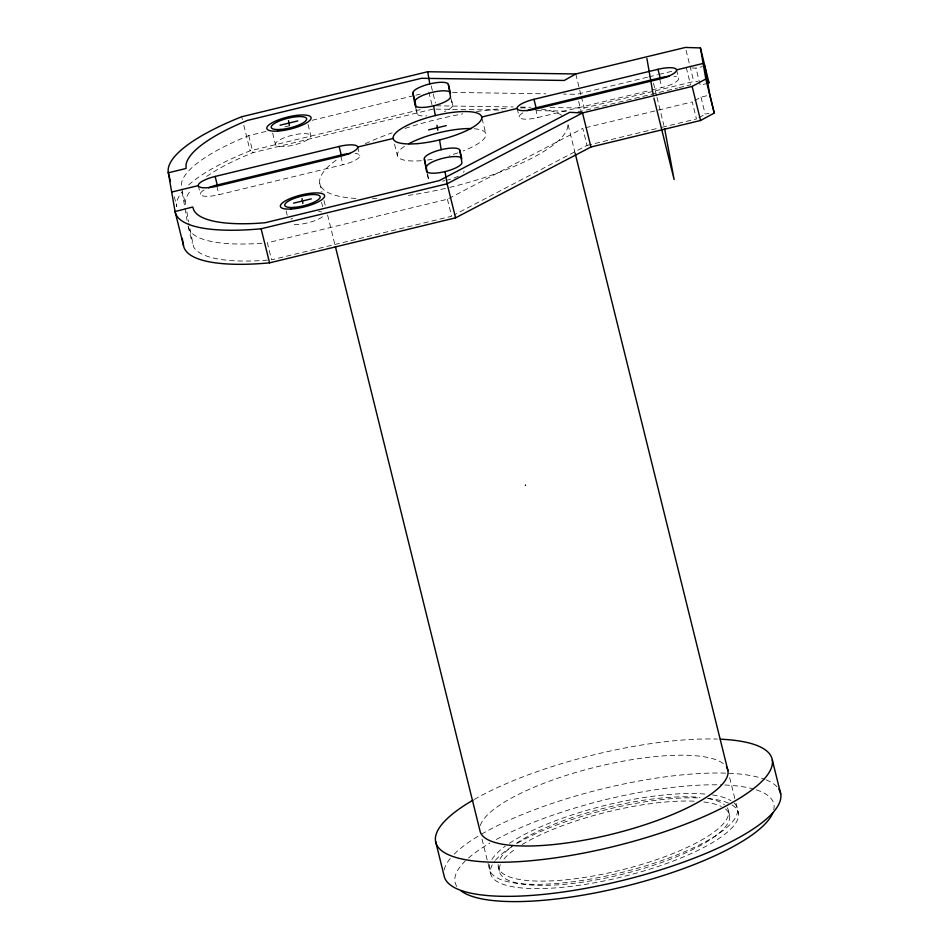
<?xml version="1.0" encoding="UTF-8"?>
<svg xmlns="http://www.w3.org/2000/svg" width="949" height="949" viewBox="0 0 949 949"><rect width="100%" height="100%" fill="white"/><g stroke="black" fill="none" stroke-linecap="round" stroke-linejoin="round"><path stroke-width="0.71" stroke-dasharray="4.75 3.56" d="M694.751 100.547L701.003 97.154L708.595 95.315M698.962 117.581L705.214 114.188L709.01 113.275M447.418 199.219L451.641 216.253L271.568 259.824L267.357 242.79L447.418 199.219L582.793 128.388L587.016 145.422L454.239 214.889M266.052 131.436L248.757 135.612L239.789 139.361A145.814 39.455 -13.9 0 0 181.366 183.798L181.401 187.534M433.041 109.076L252.98 152.647L244.012 156.395A145.814 39.455 -13.9 0 0 204.403 178.009M284.771 126.905L291.984 125.161M312.15 120.286L414.428 95.529M415.864 95.185L420.182 94.141M188.637 184.972A154.948 41.922 -13.9 0 1 250.133 150.808L421.819 109.265M647.443 77.213L576.885 94.295L563.552 94.093M648.891 76.869L657.527 74.781M658.974 74.425L673.375 70.95M691.833 67.984L695.961 68.114L702.296 66.584M203.988 190.002A18.233 4.935 -13.9 0 0 202.398 195.791A18.233 4.935 -13.9 0 0 218.934 194.711L342.933 164.711A18.233 4.935 -13.9 0 0 358.508 158.02A18.233 4.935 -13.9 0 0 355.116 153.43M522.84 112.848A18.233 4.935 -13.9 0 0 521.25 118.637A18.233 4.935 -13.9 0 0 537.798 117.569L650.385 90.321M651.821 89.977L661.797 87.557A18.233 4.935 -13.9 0 0 677.361 80.867A18.233 4.935 -13.9 0 0 673.968 76.276M550.123 107.522L584.181 108.044L653.932 91.163M655.356 90.819L693.79 81.519L697.906 81.65M578.131 111.282L581.096 111.33L677.586 87.984M679.033 87.628L690.552 84.841L686.329 67.806M707.776 83.31L700.184 85.149L695.961 68.114M585.675 127.7L692.248 101.911L696.459 118.945L660.457 127.652M587.016 145.422L659.021 128.008M524.939 485.271L525.829 485.046M261.924 243.205L257.855 243.513A145.814 39.455 -13.9 0 1 189.349 229.788L188.139 226.337M267.499 260.133L262.078 260.548A145.814 39.455 -13.9 0 1 193.56 246.823L188.851 223.264M452.519 92.409L545.794 93.821M436.125 105.802L513.112 106.964M520.515 107.083L530.882 107.237M436.006 109.123L502.626 110.131M536.683 110.653L566.292 111.104M701.003 97.154L705.214 114.188M686.068 50.285L689.579 64.485M689.935 65.908L693.79 81.519M676.554 69.882L678.665 78.399M659.685 79.04L661.797 87.557M653.481 83.192L656.649 95.968M657.005 97.379L663.849 125.339M575.746 73.975L581.013 95.268M581.369 96.691L584.181 108.044M578.641 101.389L581.096 111.33M575.213 153.501L567.739 123.299A127.605 34.532 -13.9 0 1 449.648 187.404M729.686 777.706L735.653 801.846M736.009 803.257L738.464 813.198M728.547 811.087L729.603 815.345M535.687 109.052L537.798 117.569M517.122 108.459L519.233 116.976M482.045 118.459L485.912 134.07M450.834 98.091L452.59 105.185A18.233 4.935 -13.9 0 1 444.464 111.555M431.214 85.92L435.425 102.955M428.829 92.041L431.997 104.817M525.283 484.737L525.485 485.58M415.401 106.668L417.157 113.761A18.233 4.935 -13.9 0 0 426.753 115.837M427.157 173.845L428.568 179.527A18.233 4.935 -13.9 0 0 429.387 180.642M394.535 144.141L397.346 155.506M357.702 147.036L359.801 155.553M340.833 156.194L342.933 164.711M498.284 866.805L499.34 871.063M308.057 124.461L310.869 135.814A18.233 4.935 -13.9 0 1 285.032 146.466A18.233 4.935 -13.9 0 1 283.561 138.032A18.233 4.935 -13.9 0 1 310.869 135.814M319.742 183.299L321.877 191.935M324.012 200.571L325.436 206.324M327.571 214.948L335.044 245.162M482.033 839.13L490.467 873.199M321.581 202.398L322.636 206.657M272.636 133.038L275.435 144.39M286.147 210.975L287.203 215.233M248.757 135.612L252.98 152.647M241.698 116.739L242.398 119.574M243.798 125.256L250.133 150.808M216.835 186.194L218.934 194.711M198.27 185.613L200.381 194.13M181.757 188.958L185.636 204.735L185.589 200.832A145.814 39.455 -13.9 0 1 191.39 189.634M188.092 226.182L192.35 243.371M174.296 196.692L176.751 206.633A154.948 41.922 -13.9 0 1 181.947 191.995M451.878 101.128L452.59 105.185M416.457 109.704L417.157 113.761M427.631 174.106L428.568 179.527M186.87 211.864L188.602 221.841M182.161 191.971L187.107 220.476M463.99 170.95A18.233 4.935 -13.9 0 1 463.61 172.362M458.32 176.217A18.233 4.935 -13.9 0 1 447.121 180.108M444.808 180.63A18.233 4.935 -13.9 0 1 442.507 181.057M474.192 128.744A45.576 12.337 -13.9 0 1 463.124 150.962M457.857 152.872A45.576 12.337 -13.9 0 1 449.506 155.458M432.21 159.325A45.576 12.337 -13.9 0 1 423.93 160.452M421.32 160.689A45.576 12.337 -13.9 0 1 405.211 145.873M322.435 216.763A18.233 4.935 -13.9 0 1 291.758 224.189M290.916 219.326A18.233 4.935 -13.9 0 1 292.565 218.199M318.603 211.568A18.233 4.935 -13.9 0 1 321.592 211.9M445.472 188.388A127.605 34.532 -13.9 0 1 408.367 195.399M376.8 198.471A127.605 34.532 -13.9 0 1 372.471 198.638M355.922 198.436A127.605 34.532 -13.9 0 1 337.607 159.124M365.341 143.679A127.605 34.532 -13.9 0 1 392.079 132.824M405.045 128.412A127.605 34.532 -13.9 0 1 462.815 113.88M476.434 111.602A127.605 34.532 -13.9 0 1 509.198 108.198M520.586 107.878A127.605 34.532 -13.9 0 1 527.229 107.972M541.44 109.099A127.605 34.532 -13.9 0 1 563.315 116.466M480.324 825.559A127.605 34.532 -13.9 0 1 592.805 767.812A127.605 34.532 -13.9 0 1 723.506 763.779M725.487 808.999A118.471 32.052 -13.9 0 1 619.958 874.859A118.471 32.052 -13.9 0 1 501.001 863.317M503.99 859.035A118.471 32.052 -13.9 0 1 516.256 848.382M522.128 844.563A118.471 32.052 -13.9 0 1 696.008 801.288M703.838 801.988A118.471 32.052 -13.9 0 1 721.323 806.448M727.207 807.718A118.471 32.052 -13.9 0 1 618.902 870.601A118.471 32.052 -13.9 0 1 498.391 863.08M499.957 859.059A118.471 32.052 -13.9 0 1 513.006 845.689M516.339 843.341A118.471 32.052 -13.9 0 1 700.006 797.421M707.978 798.512A118.471 32.052 -13.9 0 1 724.431 804.74M734.158 803.115A127.605 34.532 -13.9 0 1 618.748 873.187A127.605 34.532 -13.9 0 1 490.645 861.716M491.867 859.474A127.605 34.532 -13.9 0 1 505.271 846.2M509.399 843.317A127.605 34.532 -13.9 0 1 706.673 794.218M712.533 794.942A127.605 34.532 -13.9 0 1 730.932 800.671M731.987 804.93A127.605 34.532 -13.9 0 1 618.641 877.718A127.605 34.532 -13.9 0 1 494.536 861.431M495.473 860.257A127.605 34.532 -13.9 0 1 513.836 845.393M517.442 843.21A127.605 34.532 -13.9 0 1 700.872 797.99M707.729 798.477A127.605 34.532 -13.9 0 1 729.556 803.613M444.168 869.984A173.24 46.881 -13.9 0 1 450.799 857.837M454.215 854.136A173.24 46.881 -13.9 0 1 480.289 834.895M481.475 834.207A173.24 46.881 -13.9 0 1 725.724 773.138M728.796 773.257A173.24 46.881 -13.9 0 1 764.823 779.331M766.14 779.853A173.24 46.881 -13.9 0 1 778.761 789.022M756.258 789.841A164.118 44.413 -13.9 0 1 773.803 809.758M456.837 886.461A164.118 44.413 -13.9 0 1 465.247 861.028M468.498 858.038A164.118 44.413 -13.9 0 1 489.862 843.115M496.315 839.474A164.118 44.413 -13.9 0 1 721.857 784.906M724.775 785.013A164.118 44.413 -13.9 0 1 753.625 789.046M474.251 799.449A173.24 46.881 -13.9 0 1 717.29 739.069"/><path stroke-width="1.42" d="M708.867 81.994L709.033 83.002L700.433 47.925L685.368 47.45L575.746 73.975L564.252 80.463L421.534 78.293L247.392 120.428L240.785 123.18A136.692 36.987 -13.9 0 0 186.016 164.853L186.051 168.495L168.341 172.777L175.019 211.319L183.513 245.601A154.948 41.922 -13.9 0 0 269.563 262.849L455.567 217.843L590.942 147.012L700.552 120.487L714.253 113.05L709.864 95.007L704.822 65.967M590.942 147.012L582.508 112.943L569.78 112.326L439.28 180.595L265.139 222.73L258.152 223.264A136.692 36.987 -13.9 0 1 193.916 210.393L192.742 207.024L175.079 211.532A154.948 41.922 -13.9 0 0 261.129 228.78L447.133 183.774L582.508 112.943L692.129 86.418L705.819 78.981L700.433 47.925M575.746 73.975L427.691 71.733L241.698 116.739A154.948 41.922 -13.9 0 0 168.317 172.564L168.341 172.777M280.085 125.209L297.796 120.926M171.686 192.054L198.27 185.613A18.233 4.935 -13.9 0 1 215.138 176.455L339.137 146.454A18.233 4.935 -13.9 0 1 357.702 147.036L393.123 138.471M481.701 117.035L517.122 108.459A18.233 4.935 -13.9 0 1 533.99 99.301L658.001 69.301A18.233 4.935 -13.9 0 1 676.554 69.882L703.126 63.453M428.557 129.894L446.267 125.612M208.507 187.772A18.233 4.935 -13.9 0 1 217.25 184.972L341.249 154.972A18.233 4.935 -13.9 0 1 350.217 153.477M527.359 110.618A18.233 4.935 -13.9 0 1 536.102 107.818L660.101 77.818A18.233 4.935 -13.9 0 1 669.069 76.323M293.597 203.157L311.319 198.863M183.513 245.601L182.22 238.246M705.819 78.981L714.253 113.05M692.129 86.418L700.552 120.487M658.001 69.301L660.101 77.818M772.284 759.876L780.719 793.945M575.213 153.501L727.93 770.612M533.99 99.301L536.102 107.818M448.367 84.497L450.478 96.668A18.233 4.935 -13.9 0 1 433.61 105.825A18.233 4.935 -13.9 0 1 415.045 105.244L412.934 93.061A18.233 4.935 -13.9 0 1 429.802 83.903A18.233 4.935 -13.9 0 1 448.367 84.497L450.478 93.014A18.233 4.935 -13.9 0 0 431.914 92.421A18.233 4.935 -13.9 0 0 415.045 101.579L415.982 107M459.779 150.25L461.89 162.433A18.233 4.935 -13.9 0 1 445.022 171.591A18.233 4.935 -13.9 0 1 426.457 171.01L424.345 158.827A18.233 4.935 -13.9 0 1 441.214 149.669A18.233 4.935 -13.9 0 1 459.779 150.25L461.534 157.356M455.567 217.843L447.133 183.774L445.022 171.591M412.934 93.061L415.045 101.579M424.345 158.827L427.394 172.754M339.137 146.454L341.249 154.972M335.4 246.598L479.933 830.612A127.605 34.532 -13.9 0 0 616.791 832.973A127.605 34.532 -13.9 0 0 726.483 766.982M435.579 841.348L444.002 875.417A173.24 46.881 -13.9 0 0 629.816 878.62A173.24 46.881 -13.9 0 0 778.761 789.022M261.129 228.78L269.563 262.849M215.138 176.455L217.25 184.972M168.317 172.564L170.452 181.295M664.62 128.649L674.134 179.563L653.908 98.103M653.161 94.532L646.91 58.53M427.691 71.733L429.802 83.903M433.61 105.825L435.294 115.576M436.991 125.315L437.833 130.191M439.529 139.93L441.214 149.669M288.52 120.63L289.362 125.505M302.043 198.578L302.885 203.442M426.457 167.344A18.233 4.935 -13.9 0 1 443.325 158.186A18.233 4.935 -13.9 0 1 461.878 158.768M676.554 69.882A18.233 4.935 -13.9 0 1 659.685 79.04L535.687 109.052A18.233 4.935 -13.9 0 1 517.122 108.459M357.702 147.036A18.233 4.935 -13.9 0 1 340.833 156.194L216.835 186.194A18.233 4.935 -13.9 0 1 198.27 185.613M408.817 143.75A45.576 12.337 -13.9 0 1 471.451 128.601M720.362 739.188A173.24 46.881 -13.9 0 1 728.891 804.42A173.24 46.881 -13.9 0 1 494.239 862.25A173.24 46.881 -13.9 0 1 473.041 800.137M772.747 813.068A164.118 44.413 -13.9 0 1 625.652 886.176A164.118 44.413 -13.9 0 1 460.68 890.577M417.75 143.596A45.576 12.337 -13.9 0 0 481.653 116.834A45.576 12.337 -13.9 0 0 412.839 122.812A45.576 12.337 -13.9 0 0 417.75 143.596M294.332 207.368A18.233 4.935 -13.9 0 0 320.169 196.728A18.233 4.935 -13.9 0 0 292.873 198.934A18.233 4.935 -13.9 0 0 294.332 207.368M280.809 129.432A18.233 4.935 -13.9 0 0 306.657 118.779A18.233 4.935 -13.9 0 0 279.35 120.998A18.233 4.935 -13.9 0 0 280.809 129.432M291.189 209.041A22.788 6.169 -13.9 0 0 324.629 196.016A22.788 6.169 -13.9 0 0 291.568 197.985A22.788 6.169 -13.9 0 0 291.189 209.041M277.666 131.104A22.788 6.169 -13.9 0 0 311.106 118.067A22.788 6.169 -13.9 0 0 278.045 120.037A22.788 6.169 -13.9 0 0 277.666 131.104"/></g></svg>
